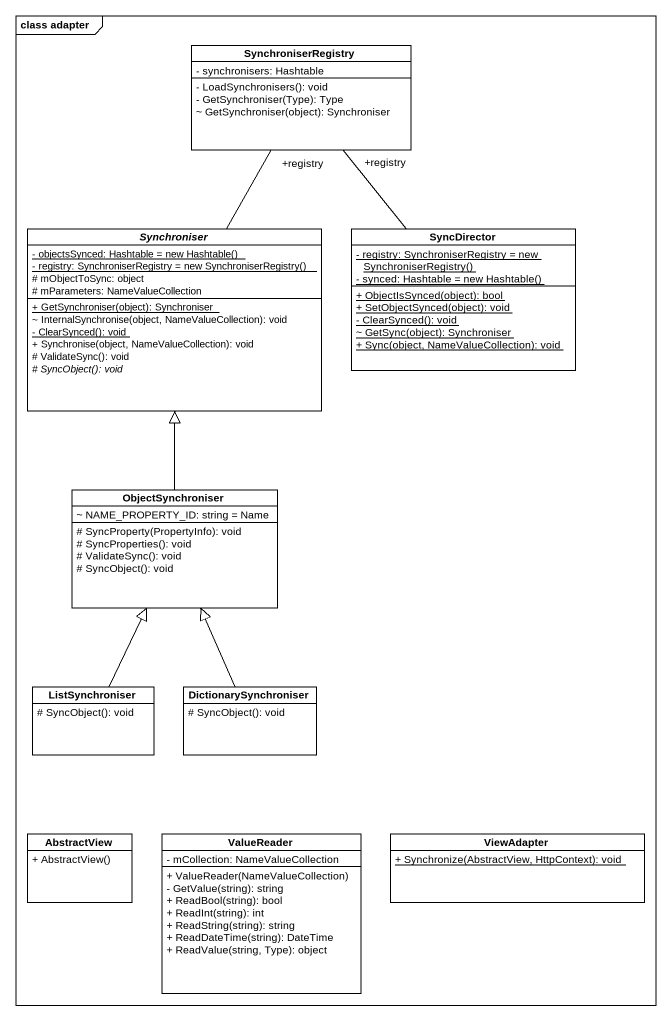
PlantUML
@startuml
mainframe class adapter
hide circle
hide empty members
skinparam classAttributeIconSize 0
class SynchroniserRegistry {
  - synchronisers: Hashtable
  - LoadSynchronisers(): void
  - GetSynchroniser(Type): Type
  ~ GetSynchroniser(object): Synchroniser
}
abstract class Synchroniser {
  {static} {field} - objectsSynced: Hashtable = new Hashtable()
  {static} {field} - registry: SynchroniserRegistry = new SynchroniserRegistry()
  # mObjectToSync: object
  # mParameters: NameValueCollection
  {static} + GetSynchroniser(object): Synchroniser
  ~ InternalSynchronise(object, NameValueCollection): void
  {static} - ClearSynced(): void
  + Synchronise(object, NameValueCollection): void
  # ValidateSync(): void
  {abstract} # SyncObject(): void
}
class SyncDirector {
  {static} {field} - registry: SynchroniserRegistry = new SynchroniserRegistry()
  {static} {field} - synced: Hashtable = new Hashtable()
  {static} + ObjectIsSynced(object): bool
  {static} + SetObjectSynced(object): void
  {static} - ClearSynced(): void
  {static} ~ GetSync(object): Synchroniser
  {static} + Sync(object, NameValueCollection): void
}
class ObjectSynchroniser {
  ~ NAME_PROPERTY_ID: string = Name
  # SyncProperty(PropertyInfo): void
  # SyncProperties(): void
  # ValidateSync(): void
  # SyncObject(): void
}
class ListSynchroniser {
  # SyncObject(): void
}
class DictionarySynchroniser {
  # SyncObject(): void
}
class AbstractView {
  + AbstractView()
}
class ValueReader {
  - mCollection: NameValueCollection
  + ValueReader(NameValueCollection)
  - GetValue(string): string
  + ReadBool(string): bool
  + ReadInt(string): int
  + ReadString(string): string
  + ReadDateTime(string): DateTime
  + ReadValue(string, Type): object
}
class ViewAdapter {
  {static} + Synchronize(AbstractView, HttpContext): void
}
Synchroniser -up- "+registry" SynchroniserRegistry
SyncDirector -up- "+registry" SynchroniserRegistry
ObjectSynchroniser -up-|> Synchroniser
ListSynchroniser -up-|> ObjectSynchroniser
DictionarySynchroniser -up-|> ObjectSynchroniser
@enduml
